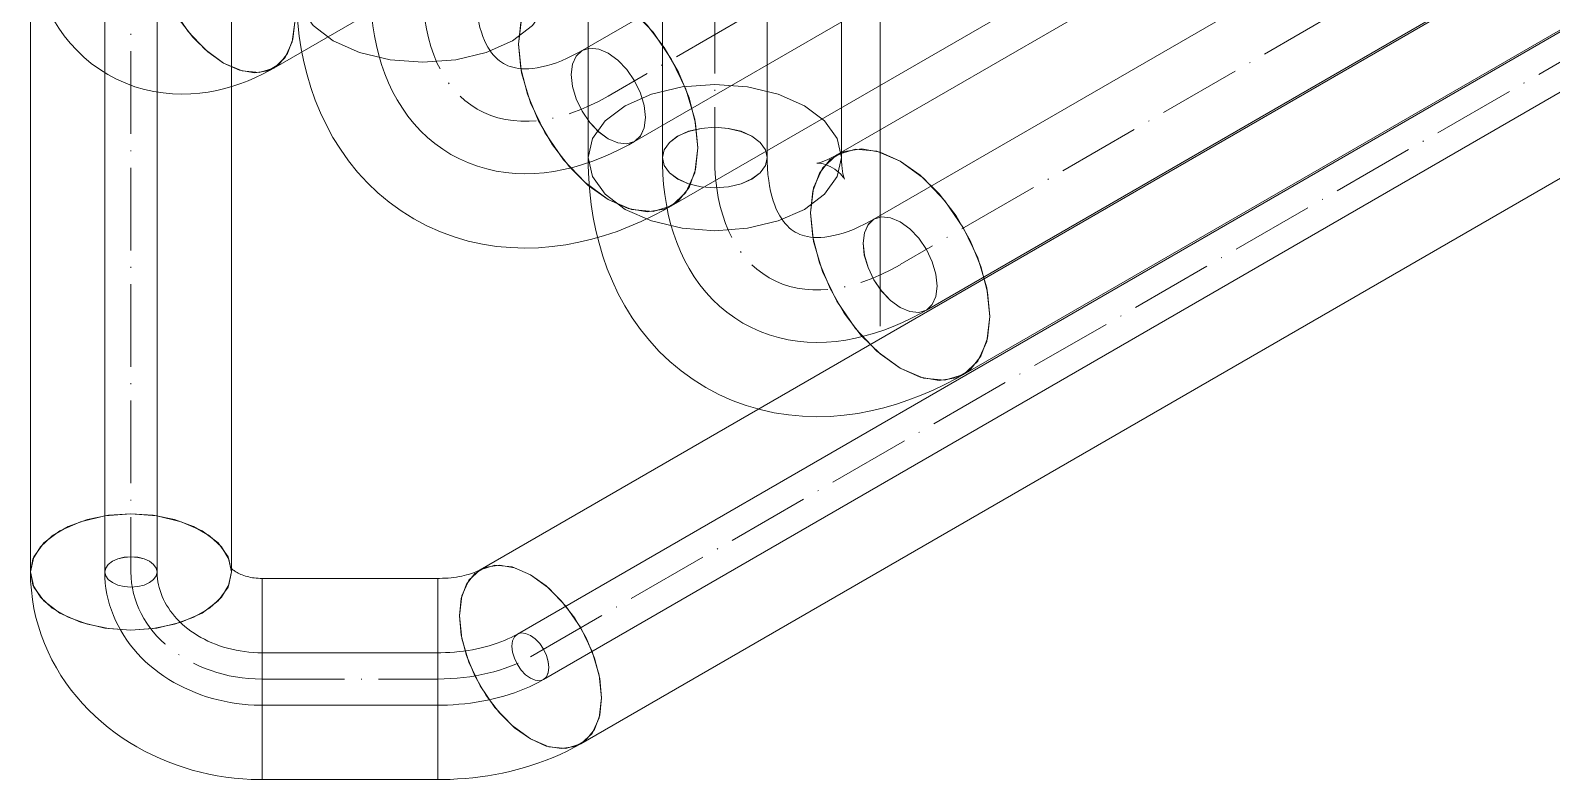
# Model space of a CAD drawing. Header units: millimetres. Extents: x -88595 to 880822, y -1054509 to -148035.
# Drawn here: x 437640.6 to 437824.8, y -350281 to -350190.3 of the extents above; entities that cross this region are included whole.
import ezdxf

# ---------------------------------------------------------------- set-up
doc = ezdxf.new("R2010")
doc.units = ezdxf.units.MM
doc.linetypes.add('$12$ADSK_Осевая', pattern=[14, 10, -2, 0, -2])
doc.linetypes.add('$13$ADSK_Осевая', pattern=[14, 10, -2, 0, -2])
for name, color, linetype, lineweight in [('Изоляция', 7, 'Continuous', 18), ('Трубопровод', 7, 'Continuous', 18), ('Трубопроводы', 7, 'Continuous', 18)]:
    doc.layers.add(name, color=color, linetype=linetype, lineweight=lineweight)

# ---------------------------------------------------------------- blocks, each defined once
blk = doc.blocks.new('$0$ADSK_МедьПайка_Отвод-гнутая труба - Отвод _гнутая труба_-V160-В_ОВ3_1')
at = {"layer": 'Трубопроводы', "color": 190, "true_color": 0x8000ff}
for points in [[(1671.4, -9874.94, 0), (1671.29, -9874.47, 0), (1670.97, -9874.03, 0), (1670.47, -9873.65, 0), (1669.81, -9873.36, 0), (1669.04, -9873.17, 0), (1668.22, -9873.11, 0), (1667.4, -9873.17, 0), (1666.64, -9873.36, 0), (1665.98, -9873.65, 0), (1665.47, -9874.03, 0), (1665.16, -9874.47, 0), (1665.05, -9874.94, 0)], [(1665.05, -9874.94, 0), (1665.06, -9875.62, 0), (1665.11, -9876.29, 0), (1665.2, -9876.96, 0), (1665.31, -9877.62, 0), (1665.46, -9878.28, 0), (1665.64, -9878.94, 0), (1665.85, -9879.58, 0), (1666.09, -9880.21, 0), (1666.36, -9880.84, 0), (1666.66, -9881.45, 0), (1666.98, -9882.05, 0), (1667.34, -9882.64, 0), (1667.72, -9883.21, 0), (1668.13, -9883.76, 0), (1668.56, -9884.3, 0), (1669.02, -9884.82, 0), (1669.5, -9885.33, 0), (1670, -9885.81, 0), (1670.52, -9886.28, 0), (1671.06, -9886.73, 0), (1671.63, -9887.16, 0), (1672.21, -9887.56, 0), (1672.8, -9887.95, 0), (1673.42, -9888.32, 0), (1674.05, -9888.66, 0), (1674.69, -9888.98, 0), (1675.35, -9889.28, 0), (1676.01, -9889.56, 0), (1676.69, -9889.82, 0), (1677.38, -9890.05, 0), (1678.08, -9890.26, 0), (1678.79, -9890.44, 0), (1679.51, -9890.61, 0), (1680.23, -9890.75, 0), (1680.96, -9890.86, 0), (1681.69, -9890.95, 0), (1682.42, -9891.02, 0), (1683.16, -9891.06, 0), (1683.9, -9891.08, 0), (1684.1, -9891.08, 0)], [(1665.05, -9874.94, 0), (1665.16, -9875.42, 0), (1665.47, -9875.86, 0), (1665.98, -9876.24, 0), (1666.64, -9876.53, 0), (1667.4, -9876.71, 0), (1668.22, -9876.78, 0), (1669.04, -9876.71, 0), (1669.81, -9876.53, 0), (1670.47, -9876.24, 0), (1670.97, -9875.86, 0), (1671.29, -9875.42, 0), (1671.4, -9874.94, 0)], [(1684.1, -9884.73, 0), (1683.57, -9884.72, 0), (1683.04, -9884.69, 0), (1682.51, -9884.65, 0), (1681.98, -9884.59, 0), (1681.46, -9884.51, 0), (1680.95, -9884.42, 0), (1680.44, -9884.31, 0), (1679.93, -9884.18, 0), (1679.44, -9884.04, 0), (1678.95, -9883.88, 0), (1678.48, -9883.71, 0), (1678.01, -9883.52, 0), (1677.55, -9883.32, 0), (1677.11, -9883.1, 0), (1676.68, -9882.87, 0), (1676.27, -9882.63, 0), (1675.87, -9882.37, 0), (1675.48, -9882.11, 0), (1675.11, -9881.83, 0), (1674.75, -9881.54, 0), (1674.41, -9881.25, 0), (1674.09, -9880.94, 0), (1673.79, -9880.63, 0), (1673.5, -9880.31, 0), (1673.24, -9879.98, 0), (1672.99, -9879.65, 0), (1672.75, -9879.31, 0), (1672.54, -9878.97, 0), (1672.34, -9878.62, 0), (1672.17, -9878.27, 0), (1672.01, -9877.92, 0), (1671.87, -9877.57, 0), (1671.75, -9877.21, 0), (1671.65, -9876.85, 0), (1671.56, -9876.49, 0), (1671.49, -9876.13, 0), (1671.44, -9875.77, 0), (1671.41, -9875.4, 0), (1671.4, -9875.04, 0), (1671.4, -9874.94, 0)], [(1684.1, -9890.5, 0), (1684.1, -9889.93, 0), (1684.1, -9889.23, 0), (1684.1, -9888.44, 0), (1684.1, -9887.61, 0), (1684.1, -9886.8, 0), (1684.1, -9886.07, 0), (1684.1, -9885.46, 0), (1684.1, -9885.02, 0), (1684.1, -9884.78, 0), (1684.1, -9884.74, 0), (1684.1, -9884.93, 0), (1684.1, -9885.31, 0)], [(1684.1, -9885.31, 0), (1684.1, -9885.88, 0), (1684.1, -9886.58, 0), (1684.1, -9887.37, 0), (1684.1, -9888.2, 0), (1684.1, -9889, 0), (1684.1, -9889.74, 0), (1684.1, -9890.35, 0), (1684.1, -9890.79, 0), (1684.1, -9891.03, 0), (1684.1, -9891.07, 0), (1684.1, -9890.88, 0), (1684.1, -9890.5, 0)]]:
    blk.add_polyline3d(points, dxfattribs=at)
blk = doc.blocks.new('$0$ADSK_МедьПайка_Отвод-гнутая труба - Отвод _гнутая труба_-V161-В_ОВ3_1')
at = {"layer": 'Трубопроводы', "color": 134, "true_color": 0x00a6a6}
for points in [[(9793.5, -8211.69, 0), (9793.65, -8210.26, 0), (9794.1, -8208.75, 0), (9794.81, -8207.27, 0), (9795.74, -8205.9, 0), (9796.82, -8204.76, 0), (9797.99, -8203.91, 0), (9799.15, -8203.42, 0), (9800.23, -8203.31, 0), (9801.16, -8203.6, 0), (9801.87, -8204.26, 0), (9802.32, -8205.25, 0), (9802.48, -8206.51, 0)], [(9813.63, -8222.06, 0), (9813.59, -8220.89, 0), (9813.47, -8219.72, 0), (9813.27, -8218.57, 0), (9812.99, -8217.43, 0), (9812.64, -8216.31, 0), (9812.22, -8215.22, 0), (9811.73, -8214.16, 0), (9811.18, -8213.13, 0), (9810.57, -8212.13, 0), (9809.9, -8211.17, 0), (9809.18, -8210.24, 0), (9808.41, -8209.34, 0), (9807.6, -8208.48, 0), (9806.74, -8207.65, 0), (9805.83, -8206.86, 0), (9804.89, -8206.09, 0), (9803.91, -8205.37, 0), (9802.9, -8204.67, 0), (9801.85, -8204, 0), (9801.16, -8203.6, 0)], [(9802.48, -8206.51, 0), (9802.32, -8207.94, 0), (9801.87, -8209.45, 0), (9801.16, -8210.93, 0), (9800.23, -8212.29, 0), (9799.15, -8213.44, 0), (9797.99, -8214.28, 0), (9796.82, -8214.78, 0), (9795.74, -8214.88, 0), (9794.81, -8214.6, 0), (9794.1, -8213.94, 0), (9793.65, -8212.94, 0), (9793.5, -8211.69, 0)], [(9800.93, -8222.06, 0), (9800.92, -8221.77, 0), (9800.89, -8221.47, 0), (9800.84, -8221.16, 0), (9800.76, -8220.85, 0), (9800.66, -8220.52, 0), (9800.53, -8220.18, 0), (9800.36, -8219.83, 0), (9800.17, -8219.45, 0), (9799.93, -8219.07, 0), (9799.66, -8218.67, 0), (9799.34, -8218.27, 0), (9798.98, -8217.85, 0), (9798.58, -8217.42, 0), (9798.13, -8216.99, 0), (9797.64, -8216.56, 0), (9797.11, -8216.13, 0), (9796.53, -8215.7, 0), (9795.91, -8215.28, 0), (9795.25, -8214.86, 0), (9794.81, -8214.6, 0)], [(9800.93, -8222.06, 0), (9800.92, -8222.35, 0), (9800.89, -8222.65, 0), (9800.84, -8222.96, 0), (9800.76, -8223.27, 0), (9800.66, -8223.6, 0), (9800.53, -8223.94, 0), (9800.36, -8224.29, 0), (9800.17, -8224.67, 0), (9799.93, -8225.05, 0), (9799.66, -8225.45, 0), (9799.34, -8225.85, 0), (9798.98, -8226.27, 0), (9798.58, -8226.7, 0), (9798.13, -8227.13, 0), (9797.64, -8227.56, 0), (9797.11, -8227.99, 0), (9796.53, -8228.42, 0), (9795.91, -8228.84, 0), (9795.25, -8229.26, 0), (9794.81, -8229.52, 0)], [(9813.63, -8222.06, 0), (9813.59, -8223.23, 0), (9813.47, -8224.4, 0), (9813.27, -8225.55, 0), (9812.99, -8226.69, 0), (9812.64, -8227.81, 0), (9812.22, -8228.9, 0), (9811.73, -8229.96, 0), (9811.18, -8230.99, 0), (9810.57, -8231.99, 0), (9809.9, -8232.95, 0), (9809.18, -8233.88, 0), (9808.41, -8234.78, 0), (9807.6, -8235.64, 0), (9806.74, -8236.47, 0), (9805.83, -8237.26, 0), (9804.89, -8238.03, 0), (9803.91, -8238.75, 0), (9802.9, -8239.45, 0), (9801.85, -8240.12, 0), (9801.16, -8240.52, 0)], [(9802.48, -8237.61, 0), (9802.32, -8236.18, 0), (9801.87, -8234.67, 0), (9801.16, -8233.19, 0), (9800.23, -8231.83, 0), (9799.15, -8230.68, 0), (9797.99, -8229.84, 0), (9796.82, -8229.34, 0), (9795.74, -8229.24, 0), (9794.81, -8229.52, 0), (9794.1, -8230.18, 0), (9793.65, -8231.18, 0), (9793.5, -8232.43, 0)], [(9793.5, -8232.43, 0), (9793.65, -8233.86, 0), (9794.1, -8235.37, 0), (9794.81, -8236.86, 0), (9795.74, -8238.22, 0), (9796.82, -8239.36, 0), (9797.99, -8240.21, 0), (9799.15, -8240.7, 0), (9800.23, -8240.81, 0), (9801.16, -8240.52, 0), (9801.87, -8239.86, 0), (9802.32, -8238.87, 0), (9802.48, -8237.61, 0)]]:
    blk.add_polyline3d(points, dxfattribs=at)
blk = doc.blocks.new('$0$ADSK_МедьПайка_Отвод-гнутая труба - Отвод _гнутая труба_-V159-В_ОВ3_1')
at = {"layer": 'Трубопроводы', "color": 190, "true_color": 0x8000ff}
for points in [[(9860, -8223, 0), (9860.08, -8222.28, 0), (9860.3, -8221.53, 0), (9860.66, -8220.79, 0), (9861.12, -8220.11, 0), (9861.66, -8219.53, 0), (9862.24, -8219.11, 0), (9862.82, -8218.86, 0), (9863.37, -8218.81, 0), (9863.83, -8218.95, 0), (9864.19, -8219.28, 0), (9864.41, -8219.78, 0), (9864.49, -8220.41, 0)], [(9870.07, -8228.18, 0), (9870.05, -8227.6, 0), (9869.99, -8227.01, 0), (9869.89, -8226.44, 0), (9869.75, -8225.87, 0), (9869.57, -8225.31, 0), (9869.36, -8224.77, 0), (9869.12, -8224.24, 0), (9868.84, -8223.72, 0), (9868.54, -8223.22, 0), (9868.2, -8222.74, 0), (9867.84, -8222.27, 0), (9867.46, -8221.83, 0), (9867.05, -8221.39, 0), (9866.62, -8220.98, 0), (9866.17, -8220.58, 0), (9865.7, -8220.2, 0), (9865.21, -8219.84, 0), (9864.7, -8219.49, 0), (9864.17, -8219.16, 0), (9863.83, -8218.95, 0)], [(9864.49, -8220.41, 0), (9864.41, -8221.12, 0), (9864.19, -8221.88, 0), (9863.83, -8222.62, 0), (9863.37, -8223.3, 0), (9862.82, -8223.87, 0), (9862.24, -8224.3, 0), (9861.66, -8224.54, 0), (9861.12, -8224.6, 0), (9860.66, -8224.45, 0), (9860.3, -8224.12, 0), (9860.08, -8223.63, 0), (9860, -8223, 0)], [(9863.72, -8228.18, 0), (9863.71, -8228.04, 0), (9863.7, -8227.89, 0), (9863.67, -8227.74, 0), (9863.63, -8227.58, 0), (9863.58, -8227.41, 0), (9863.52, -8227.24, 0), (9863.43, -8227.07, 0), (9863.33, -8226.88, 0), (9863.22, -8226.69, 0), (9863.08, -8226.49, 0), (9862.92, -8226.29, 0), (9862.74, -8226.08, 0), (9862.54, -8225.87, 0), (9862.32, -8225.65, 0), (9862.07, -8225.43, 0), (9861.81, -8225.22, 0), (9861.52, -8225, 0), (9861.21, -8224.79, 0), (9860.88, -8224.58, 0), (9860.66, -8224.45, 0)], [(9863.72, -8228.18, 0), (9863.71, -8228.33, 0), (9863.7, -8228.48, 0), (9863.67, -8228.63, 0), (9863.63, -8228.79, 0), (9863.58, -8228.95, 0), (9863.52, -8229.12, 0), (9863.43, -8229.3, 0), (9863.33, -8229.49, 0), (9863.22, -8229.68, 0), (9863.08, -8229.88, 0), (9862.92, -8230.08, 0), (9862.74, -8230.29, 0), (9862.54, -8230.5, 0), (9862.32, -8230.72, 0), (9862.07, -8230.93, 0), (9861.81, -8231.15, 0), (9861.52, -8231.36, 0), (9861.21, -8231.58, 0), (9860.88, -8231.78, 0), (9860.66, -8231.92, 0)], [(9870.07, -8228.18, 0), (9870.05, -8228.77, 0), (9869.99, -8229.35, 0), (9869.89, -8229.93, 0), (9869.75, -8230.5, 0), (9869.57, -8231.06, 0), (9869.36, -8231.6, 0), (9869.12, -8232.13, 0), (9868.84, -8232.65, 0), (9868.54, -8233.15, 0), (9868.2, -8233.63, 0), (9867.84, -8234.09, 0), (9867.46, -8234.54, 0), (9867.05, -8234.97, 0), (9866.62, -8235.39, 0), (9866.17, -8235.79, 0), (9865.7, -8236.17, 0), (9865.21, -8236.53, 0), (9864.7, -8236.88, 0), (9864.17, -8237.21, 0), (9863.83, -8237.41, 0)], [(9864.49, -8235.96, 0), (9864.41, -8235.25, 0), (9864.19, -8234.49, 0), (9863.83, -8233.75, 0), (9863.37, -8233.07, 0), (9862.82, -8232.5, 0), (9862.24, -8232.07, 0), (9861.66, -8231.83, 0), (9861.12, -8231.77, 0), (9860.66, -8231.92, 0), (9860.3, -8232.25, 0), (9860.08, -8232.74, 0), (9860, -8233.37, 0)], [(9860, -8233.37, 0), (9860.08, -8234.08, 0), (9860.3, -8234.84, 0), (9860.66, -8235.58, 0), (9861.12, -8236.26, 0), (9861.66, -8236.83, 0), (9862.24, -8237.26, 0), (9862.82, -8237.5, 0), (9863.37, -8237.56, 0), (9863.83, -8237.41, 0), (9864.19, -8237.08, 0), (9864.41, -8236.59, 0), (9864.49, -8235.96, 0)]]:
    blk.add_polyline3d(points, dxfattribs=at)
blk = doc.blocks.new('$0$ADSK_МедьПайка_Отвод-гнутая труба - Отвод _гнутая труба_-V165-В_ОВ3_1')
at = {"layer": 'Трубопроводы', "color": 190, "true_color": 0x8000ff}
for points in [[(1715.02, -9882.47, 0), (1714.65, -9882.67, 0), (1714.27, -9882.87, 0), (1713.87, -9883.06, 0), (1713.45, -9883.24, 0), (1713.02, -9883.41, 0), (1712.57, -9883.58, 0), (1712.1, -9883.73, 0), (1711.62, -9883.88, 0), (1711.13, -9884.02, 0), (1710.62, -9884.14, 0), (1710.11, -9884.25, 0), (1709.58, -9884.36, 0), (1709.05, -9884.45, 0), (1708.51, -9884.53, 0), (1707.96, -9884.59, 0), (1707.41, -9884.64, 0), (1706.86, -9884.68, 0), (1706.3, -9884.71, 0), (1705.74, -9884.73, 0), (1705.38, -9884.73, 0)], [(1714.36, -9883.92, 0), (1714.44, -9883.3, 0), (1714.66, -9882.8, 0), (1715.02, -9882.47, 0), (1715.48, -9882.33, 0), (1716.02, -9882.38, 0), (1716.61, -9882.63, 0), (1717.19, -9883.05, 0), (1717.73, -9883.62, 0), (1718.19, -9884.3, 0), (1718.55, -9885.05, 0), (1718.77, -9885.8, 0), (1718.85, -9886.52, 0)], [(1705.38, -9889.74, 0), (1705.38, -9889, 0), (1705.38, -9888.2, 0), (1705.38, -9887.37, 0), (1705.38, -9886.58, 0), (1705.38, -9885.88, 0), (1705.38, -9885.31, 0), (1705.38, -9884.93, 0), (1705.38, -9884.74, 0), (1705.38, -9884.78, 0), (1705.38, -9885.02, 0), (1705.38, -9885.46, 0), (1705.38, -9886.07, 0)], [(1718.85, -9886.52, 0), (1718.77, -9887.14, 0), (1718.55, -9887.64, 0), (1718.19, -9887.97, 0), (1717.73, -9888.11, 0), (1717.19, -9888.06, 0), (1716.61, -9887.81, 0), (1716.02, -9887.39, 0), (1715.48, -9886.82, 0), (1715.02, -9886.14, 0), (1714.66, -9885.39, 0), (1714.44, -9884.64, 0), (1714.36, -9883.92, 0)], [(1705.38, -9886.07, 0), (1705.38, -9886.8, 0), (1705.38, -9887.61, 0), (1705.38, -9888.44, 0), (1705.38, -9889.23, 0), (1705.38, -9889.93, 0), (1705.38, -9890.5, 0), (1705.38, -9890.88, 0), (1705.38, -9891.07, 0), (1705.38, -9891.03, 0), (1705.38, -9890.79, 0), (1705.38, -9890.35, 0), (1705.38, -9889.74, 0)], [(1718.19, -9887.97, 0), (1717.64, -9888.28, 0), (1717.07, -9888.57, 0), (1716.49, -9888.84, 0), (1715.89, -9889.1, 0), (1715.29, -9889.34, 0), (1714.66, -9889.57, 0), (1714.03, -9889.78, 0), (1713.39, -9889.98, 0), (1712.73, -9890.16, 0), (1712.07, -9890.32, 0), (1711.4, -9890.47, 0), (1710.72, -9890.6, 0), (1710.04, -9890.72, 0), (1709.34, -9890.82, 0), (1708.65, -9890.9, 0), (1707.95, -9890.97, 0), (1707.24, -9891.02, 0), (1706.54, -9891.06, 0), (1705.83, -9891.08, 0), (1705.38, -9891.08, 0)]]:
    blk.add_polyline3d(points, dxfattribs=at)

msp = doc.modelspace()

# ---------------------------------------------------------------- linework, layer by layer
at = {"layer": 'Изоляция', "color": 190, "true_color": 0x8000ff}
for p, q in [((437640.6, -347014.02), (437640.6, -350255.89)), ((437664.95, -350255.89), (437664.95, -347014.02)), ((438450.74, -349819.33), (437695.07, -350255.62)), ((437707.24, -350276.71), (438462.91, -349840.42)), ((437670.09, -350194.88), (438274.36, -349846)), ((437689.93, -350256.67), (437668.65, -350256.67)), ((437668.65, -350281.02), (437689.93, -350281.02))]:
    msp.add_line(p, q, dxfattribs=at)
at = {"layer": 'Изоляция', "color": 134, "true_color": 0x00a6a6}
for p, q in [((437743.49, -347039.53), (437743.49, -350226.13)), ((437708.13, -347041.23), (437708.13, -350205.72)), ((437738.83, -350205.72), (437738.83, -347041.23)), ((438462.64, -349787.17), (437738.26, -350205.39)), ((437753.61, -350231.97), (438477.99, -349813.75)), ((437718.25, -350211.56), (438321.29, -349863.4))]:
    msp.add_line(p, q, dxfattribs=at)
at = {"layer": 'Изоляция', "color": 190, "true_color": 0x8000ff}
for points in [[(437649.97, -350195.67, 0), (437648.95, -350195.03, 0), (437647.97, -350194.32, 0), (437647.05, -350193.55, 0), (437646.2, -350192.73, 0), (437645.4, -350191.87, 0), (437644.68, -350190.97, 0), (437644.03, -350190.05, 0), (437643.44, -350189.1, 0), (437642.91, -350188.14, 0), (437642.45, -350187.16, 0), (437642.05, -350186.19, 0), (437641.71, -350185.21, 0), (437641.42, -350184.23, 0), (437641.18, -350183.25, 0), (437640.98, -350182.28, 0), (437640.83, -350181.32, 0), (437640.72, -350180.36, 0), (437640.64, -350179.4, 0), (437640.6, -350178.45, 0), (437640.6, -350177.86, 0)], [(437655.39, -350179.37, 0), (437655.68, -350182.11, 0), (437656.54, -350185, 0), (437657.91, -350187.85, 0), (437659.69, -350190.46, 0), (437661.77, -350192.65, 0), (437664, -350194.28, 0)], [(437664, -350194.28, 0), (437662.08, -350192.92, 0), (437660.26, -350191.13, 0), (437658.63, -350189.01, 0), (437657.27, -350186.65, 0), (437656.24, -350184.17, 0), (437655.6, -350181.7, 0), (437655.39, -350179.37, 0)], [(437664, -350194.28, 0), (437666.23, -350195.23, 0), (437668.3, -350195.43, 0), (437670.09, -350194.88, 0), (437671.45, -350193.61, 0), (437672.31, -350191.71, 0), (437672.61, -350189.31, 0)], [(437672.61, -350189.31, 0), (437672.39, -350191.4, 0), (437671.75, -350193.13, 0), (437670.73, -350194.42, 0), (437669.36, -350195.21, 0), (437667.73, -350195.45, 0), (437665.91, -350195.13, 0), (437664, -350194.28, 0)], [(437649.97, -350195.67, 0), (437651.04, -350196.23, 0), (437652.14, -350196.73, 0), (437653.26, -350197.14, 0), (437654.4, -350197.47, 0), (437655.54, -350197.72, 0), (437656.68, -350197.9, 0), (437657.81, -350198.01, 0), (437658.93, -350198.04, 0), (437660.02, -350198.01, 0), (437661.1, -350197.93, 0), (437662.14, -350197.78, 0), (437663.16, -350197.59, 0), (437664.16, -350197.36, 0), (437665.12, -350197.08, 0), (437666.06, -350196.76, 0), (437666.97, -350196.41, 0), (437667.86, -350196.03, 0), (437668.72, -350195.61, 0), (437669.56, -350195.17, 0), (437670.09, -350194.88, 0)], [(437652.77, -350248.86, 0), (437650.06, -350249.03, 0), (437647.49, -350249.55, 0), (437645.18, -350250.39, 0), (437643.25, -350251.51, 0), (437641.8, -350252.84, 0), (437640.9, -350254.32, 0), (437640.6, -350255.89, 0)], [(437640.6, -350255.89, 0), (437641.01, -350254.07, 0), (437642.23, -350252.37, 0), (437644.16, -350250.92, 0), (437646.68, -350249.8, 0), (437649.62, -350249.1, 0), (437652.77, -350248.86, 0)], [(437664.95, -350255.89, 0), (437664.64, -350254.32, 0), (437663.74, -350252.84, 0), (437662.29, -350251.5, 0), (437660.36, -350250.39, 0), (437658.05, -350249.55, 0), (437655.48, -350249.03, 0), (437652.77, -350248.86, 0)], [(437652.77, -350248.86, 0), (437655.92, -350249.1, 0), (437658.86, -350249.8, 0), (437661.38, -350250.92, 0), (437663.32, -350252.37, 0), (437664.53, -350254.07, 0), (437664.95, -350255.89, 0)], [(437668.65, -350256.67, 0), (437668.41, -350256.67, 0), (437668.17, -350256.66, 0), (437667.94, -350256.64, 0), (437667.71, -350256.61, 0), (437667.48, -350256.58, 0), (437667.26, -350256.54, 0), (437667.04, -350256.49, 0), (437666.83, -350256.44, 0), (437666.63, -350256.38, 0), (437666.44, -350256.32, 0), (437666.25, -350256.25, 0), (437666.08, -350256.18, 0), (437665.92, -350256.11, 0), (437665.76, -350256.03, 0), (437665.62, -350255.96, 0), (437665.49, -350255.88, 0), (437665.37, -350255.81, 0), (437665.27, -350255.73, 0), (437665.17, -350255.66, 0), (437665.09, -350255.6, 0), (437665.02, -350255.54, 0), (437664.97, -350255.48, 0), (437664.92, -350255.44, 0), (437664.89, -350255.4, 0), (437664.86, -350255.36, 0), (437664.84, -350255.34, 0), (437664.83, -350255.33, 0), (437664.83, -350255.33, 0)], [(437664.83, -350255.33, 0), (437664.83, -350255.33, 0), (437664.84, -350255.35, 0), (437664.85, -350255.37, 0), (437664.87, -350255.41, 0), (437664.88, -350255.45, 0), (437664.9, -350255.5, 0), (437664.91, -350255.56, 0), (437664.93, -350255.63, 0), (437664.94, -350255.7, 0), (437664.94, -350255.77, 0), (437664.95, -350255.85, 0), (437664.95, -350255.89, 0)], [(437692.55, -350261.19, 0), (437692.76, -350259.11, 0), (437693.4, -350257.37, 0), (437694.42, -350256.08, 0), (437695.79, -350255.29, 0), (437697.42, -350255.05, 0), (437699.24, -350255.37, 0), (437701.15, -350256.22, 0)], [(437701.15, -350256.22, 0), (437698.93, -350255.28, 0), (437696.85, -350255.07, 0), (437695.07, -350255.62, 0), (437693.7, -350256.89, 0), (437692.84, -350258.79, 0), (437692.55, -350261.19, 0)], [(437640.6, -350255.89, 0), (437640.62, -350257, 0), (437640.71, -350258.11, 0), (437640.84, -350259.22, 0), (437641.03, -350260.31, 0), (437641.27, -350261.4, 0), (437641.56, -350262.46, 0), (437641.91, -350263.51, 0), (437642.3, -350264.54, 0), (437642.73, -350265.55, 0), (437643.21, -350266.53, 0), (437643.74, -350267.49, 0), (437644.3, -350268.42, 0), (437644.9, -350269.32, 0), (437645.54, -350270.19, 0), (437646.21, -350271.02, 0), (437646.92, -350271.83, 0), (437647.65, -350272.6, 0), (437648.42, -350273.34, 0), (437649.21, -350274.05, 0), (437650.02, -350274.72, 0), (437650.86, -350275.36, 0), (437651.72, -350275.97, 0), (437652.6, -350276.54, 0), (437653.5, -350277.07, 0), (437654.42, -350277.58, 0), (437655.35, -350278.04, 0), (437656.3, -350278.48, 0), (437657.26, -350278.88, 0), (437658.23, -350279.24, 0), (437659.21, -350279.57, 0), (437660.2, -350279.87, 0), (437661.21, -350280.13, 0), (437662.21, -350280.36, 0), (437663.23, -350280.56, 0), (437664.25, -350280.72, 0), (437665.28, -350280.84, 0), (437666.31, -350280.94, 0), (437667.34, -350281, 0), (437668.37, -350281.02, 0), (437668.65, -350281.02, 0)], [(437640.6, -350255.89, 0), (437640.9, -350257.45, 0), (437641.8, -350258.94, 0), (437643.25, -350260.27, 0), (437645.18, -350261.38, 0), (437647.49, -350262.22, 0), (437650.06, -350262.74, 0), (437652.77, -350262.92, 0)], [(437652.77, -350262.92, 0), (437649.62, -350262.68, 0), (437646.68, -350261.97, 0), (437644.16, -350260.86, 0), (437642.23, -350259.4, 0), (437641.01, -350257.71, 0), (437640.6, -350255.89, 0)], [(437652.77, -350262.92, 0), (437655.48, -350262.74, 0), (437658.06, -350262.22, 0), (437660.37, -350261.38, 0), (437662.29, -350260.27, 0), (437663.74, -350258.94, 0), (437664.64, -350257.45, 0), (437664.95, -350255.89, 0)], [(437664.95, -350255.89, 0), (437664.53, -350257.71, 0), (437663.32, -350259.4, 0), (437661.38, -350260.86, 0), (437658.86, -350261.97, 0), (437655.92, -350262.68, 0), (437652.77, -350262.92, 0)], [(437668.65, -350258.91, 0), (437668.65, -350257.43, 0), (437668.65, -350256.72, 0), (437668.65, -350256.85, 0), (437668.65, -350257.79, 0), (437668.65, -350259.49, 0), (437668.65, -350261.82, 0)], [(437668.65, -350261.82, 0), (437668.65, -350259.49, 0), (437668.65, -350257.79, 0), (437668.65, -350256.85, 0), (437668.65, -350256.72, 0), (437668.65, -350257.43, 0), (437668.65, -350258.91, 0)], [(437695.07, -350255.62, 0), (437694.97, -350255.67, 0), (437694.85, -350255.74, 0), (437694.71, -350255.8, 0), (437694.54, -350255.88, 0), (437694.35, -350255.95, 0), (437694.14, -350256.03, 0), (437693.91, -350256.11, 0), (437693.66, -350256.18, 0), (437693.4, -350256.25, 0), (437693.12, -350256.32, 0), (437692.83, -350256.39, 0), (437692.52, -350256.45, 0), (437692.21, -350256.5, 0), (437691.88, -350256.55, 0), (437691.54, -350256.59, 0), (437691.2, -350256.62, 0), (437690.86, -350256.65, 0), (437690.51, -350256.66, 0), (437690.15, -350256.67, 0), (437689.93, -350256.67, 0)], [(437689.93, -350261.82, 0), (437689.93, -350259.49, 0), (437689.93, -350257.79, 0), (437689.93, -350256.85, 0), (437689.93, -350256.72, 0), (437689.93, -350257.43, 0), (437689.93, -350258.91, 0)], [(437689.93, -350258.91, 0), (437689.93, -350257.43, 0), (437689.93, -350256.72, 0), (437689.93, -350256.85, 0), (437689.93, -350257.79, 0), (437689.93, -350259.49, 0), (437689.93, -350261.82, 0)], [(437701.15, -350256.22, 0), (437703.07, -350257.58, 0), (437704.89, -350259.37, 0), (437706.52, -350261.49, 0), (437707.89, -350263.85, 0), (437708.91, -350266.33, 0), (437709.55, -350268.8, 0), (437709.76, -350271.13, 0)], [(437709.76, -350271.13, 0), (437709.47, -350268.39, 0), (437708.61, -350265.5, 0), (437707.24, -350262.65, 0), (437705.46, -350260.04, 0), (437703.38, -350257.85, 0), (437701.15, -350256.22, 0)], [(437668.65, -350275.88, 0), (437668.65, -350273.07, 0), (437668.65, -350269.97, 0), (437668.65, -350266.79, 0), (437668.65, -350263.75, 0), (437668.65, -350261.07, 0), (437668.65, -350258.91, 0)], [(437668.65, -350258.91, 0), (437668.65, -350261.07, 0), (437668.65, -350263.75, 0), (437668.65, -350266.79, 0), (437668.65, -350269.97, 0), (437668.65, -350273.07, 0), (437668.65, -350275.88, 0)], [(437689.93, -350258.91, 0), (437689.93, -350261.07, 0), (437689.93, -350263.75, 0), (437689.93, -350266.79, 0), (437689.93, -350269.97, 0), (437689.93, -350273.07, 0), (437689.93, -350275.88, 0)], [(437689.93, -350275.88, 0), (437689.93, -350273.07, 0), (437689.93, -350269.97, 0), (437689.93, -350266.79, 0), (437689.93, -350263.75, 0), (437689.93, -350261.07, 0), (437689.93, -350258.91, 0)], [(437668.65, -350261.82, 0), (437668.65, -350264.63, 0), (437668.65, -350267.73, 0), (437668.65, -350270.91, 0), (437668.65, -350273.94, 0), (437668.65, -350276.63, 0), (437668.65, -350278.79, 0)], [(437668.65, -350278.79, 0), (437668.65, -350276.63, 0), (437668.65, -350273.94, 0), (437668.65, -350270.91, 0), (437668.65, -350267.73, 0), (437668.65, -350264.63, 0), (437668.65, -350261.82, 0)], [(437689.93, -350281.02, 0), (437689.93, -350276.63, 0), (437689.93, -350273.94, 0), (437689.93, -350270.91, 0), (437689.93, -350267.73, 0), (437689.93, -350264.63, 0), (437689.93, -350261.82, 0)], [(437689.93, -350261.82, 0), (437689.93, -350264.63, 0), (437689.93, -350267.73, 0), (437689.93, -350270.91, 0), (437689.93, -350273.94, 0), (437689.93, -350276.63, 0), (437689.93, -350281.02, 0)], [(437701.15, -350276.1, 0), (437699.24, -350274.75, 0), (437697.42, -350272.96, 0), (437695.79, -350270.84, 0), (437694.42, -350268.47, 0), (437693.4, -350266, 0), (437692.76, -350263.53, 0), (437692.55, -350261.19, 0)], [(437692.55, -350261.19, 0), (437692.84, -350263.94, 0), (437693.7, -350266.83, 0), (437695.07, -350269.68, 0), (437696.85, -350272.29, 0), (437698.93, -350274.48, 0), (437701.15, -350276.1, 0)], [(437709.76, -350271.13, 0), (437709.55, -350273.22, 0), (437708.91, -350274.96, 0), (437707.88, -350276.25, 0), (437706.52, -350277.04, 0), (437704.89, -350277.28, 0), (437703.07, -350276.96, 0), (437701.15, -350276.1, 0)], [(437701.15, -350276.1, 0), (437703.38, -350277.05, 0), (437705.46, -350277.26, 0), (437707.24, -350276.71, 0), (437708.61, -350275.44, 0), (437709.47, -350273.54, 0), (437709.76, -350271.13, 0)], [(437668.65, -350278.79, 0), (437668.65, -350280.27, 0), (437668.65, -350280.97, 0), (437668.65, -350280.85, 0), (437668.65, -350279.91, 0), (437668.65, -350278.21, 0), (437668.65, -350275.88, 0)], [(437668.65, -350275.88, 0), (437668.65, -350278.21, 0), (437668.65, -350279.91, 0), (437668.65, -350280.85, 0), (437668.65, -350280.97, 0), (437668.65, -350280.27, 0), (437668.65, -350278.79, 0)], [(437707.24, -350276.71, 0), (437706.42, -350277.16, 0), (437705.59, -350277.59, 0), (437704.75, -350277.98, 0), (437703.91, -350278.35, 0), (437703.05, -350278.69, 0), (437702.19, -350279.01, 0), (437701.32, -350279.3, 0), (437700.44, -350279.57, 0), (437699.56, -350279.81, 0), (437698.67, -350280.03, 0), (437697.78, -350280.23, 0), (437696.88, -350280.4, 0), (437695.98, -350280.56, 0), (437695.07, -350280.69, 0), (437694.17, -350280.8, 0), (437693.25, -350280.88, 0), (437692.34, -350280.95, 0), (437691.43, -350281, 0), (437690.51, -350281.02, 0), (437689.93, -350281.02, 0)]]:
    msp.add_polyline3d(points, dxfattribs=at)
at = {"layer": 'Изоляция', "color": 134, "true_color": 0x00a6a6}
for points in [[(437677.27, -350179.04, 0), (437674.83, -350180.87, 0), (437673.3, -350183.01, 0), (437672.78, -350185.31, 0), (437673.3, -350187.6, 0), (437674.83, -350189.74, 0), (437677.27, -350191.57, 0)], [(437698.98, -350191.57, 0), (437701.42, -350189.74, 0), (437702.95, -350187.6, 0), (437703.48, -350185.31, 0), (437702.95, -350183.01, 0), (437701.42, -350180.87, 0), (437698.98, -350179.04, 0)], [(437687.03, -350213.13, 0), (437685.51, -350212.18, 0), (437684.05, -350211.13, 0), (437682.69, -350209.99, 0), (437681.41, -350208.77, 0), (437680.22, -350207.47, 0), (437679.13, -350206.12, 0), (437678.14, -350204.71, 0), (437677.24, -350203.27, 0), (437676.44, -350201.79, 0), (437675.73, -350200.29, 0), (437675.1, -350198.77, 0), (437674.56, -350197.23, 0), (437674.1, -350195.69, 0), (437673.72, -350194.13, 0), (437673.4, -350192.57, 0), (437673.16, -350191.01, 0), (437672.97, -350189.44, 0), (437672.85, -350187.87, 0), (437672.79, -350186.3, 0), (437672.78, -350185.31, 0)], [(437688.13, -350194.17, 0), (437684.15, -350193.87, 0), (437680.45, -350192.98, 0), (437677.27, -350191.57, 0), (437674.83, -350189.74, 0), (437673.3, -350187.6, 0), (437672.78, -350185.31, 0)], [(437703.48, -350185.31, 0), (437702.95, -350187.6, 0), (437701.42, -350189.74, 0), (437698.98, -350191.57, 0), (437695.8, -350192.98, 0), (437692.1, -350193.87, 0), (437688.13, -350194.17, 0)], [(437699.72, -350192, 0), (437700, -350189.37, 0), (437700.8, -350187.18, 0), (437702.09, -350185.55, 0), (437703.81, -350184.56, 0), (437705.87, -350184.26, 0), (437708.16, -350184.66, 0), (437710.58, -350185.73, 0)], [(437710.58, -350185.73, 0), (437707.77, -350184.54, 0), (437705.15, -350184.28, 0), (437702.9, -350184.97, 0), (437701.18, -350186.57, 0), (437700.09, -350188.97, 0), (437699.72, -350192, 0)], [(437721.43, -350204.53, 0), (437721.06, -350201.08, 0), (437719.98, -350197.43, 0), (437718.25, -350193.84, 0), (437716.01, -350190.55, 0), (437713.39, -350187.78, 0), (437710.58, -350185.73, 0)], [(437710.58, -350185.73, 0), (437712.99, -350187.44, 0), (437715.29, -350189.7, 0), (437717.35, -350192.38, 0), (437719.07, -350195.36, 0), (437720.36, -350198.48, 0), (437721.16, -350201.59, 0), (437721.43, -350204.53, 0)], [(437677.27, -350191.57, 0), (437680.45, -350192.98, 0), (437684.15, -350193.87, 0), (437688.13, -350194.17, 0), (437692.1, -350193.87, 0), (437695.8, -350192.98, 0), (437698.98, -350191.57, 0)], [(437699.72, -350192, 0), (437700.09, -350195.46, 0), (437701.18, -350199.11, 0), (437702.9, -350202.7, 0), (437705.15, -350205.99, 0), (437707.77, -350208.75, 0), (437710.58, -350210.8, 0)], [(437710.58, -350210.8, 0), (437708.16, -350209.09, 0), (437705.87, -350206.84, 0), (437703.81, -350204.16, 0), (437702.09, -350201.18, 0), (437700.8, -350198.06, 0), (437700, -350194.95, 0), (437699.72, -350192, 0)], [(437708.13, -350205.72, 0), (437708.66, -350203.42, 0), (437710.19, -350201.29, 0), (437712.63, -350199.45, 0), (437715.81, -350198.04, 0), (437719.51, -350197.16, 0), (437723.48, -350196.86, 0)], [(437734.34, -350199.45, 0), (437731.16, -350198.04, 0), (437727.46, -350197.16, 0), (437723.48, -350196.86, 0), (437719.51, -350197.16, 0), (437715.81, -350198.04, 0), (437712.63, -350199.45, 0)], [(437723.48, -350196.86, 0), (437727.46, -350197.16, 0), (437731.16, -350198.04, 0), (437734.34, -350199.45, 0), (437736.78, -350201.29, 0), (437738.31, -350203.42, 0), (437738.83, -350205.72, 0)], [(437712.63, -350199.45, 0), (437710.19, -350201.29, 0), (437708.66, -350203.42, 0), (437708.13, -350205.72, 0), (437708.66, -350208.01, 0), (437710.19, -350210.15, 0), (437712.63, -350211.99, 0)], [(437734.34, -350211.99, 0), (437736.78, -350210.15, 0), (437738.31, -350208.01, 0), (437738.83, -350205.72, 0), (437738.31, -350203.42, 0), (437736.78, -350201.29, 0), (437734.34, -350199.45, 0)], [(437722.38, -350233.55, 0), (437720.86, -350232.6, 0), (437719.41, -350231.54, 0), (437718.04, -350230.4, 0), (437716.76, -350229.18, 0), (437715.58, -350227.88, 0), (437714.49, -350226.53, 0), (437713.49, -350225.13, 0), (437712.6, -350223.68, 0), (437711.79, -350222.21, 0), (437711.08, -350220.7, 0), (437710.46, -350219.18, 0), (437709.92, -350217.65, 0), (437709.46, -350216.1, 0), (437709.07, -350214.54, 0), (437708.76, -350212.98, 0), (437708.51, -350211.42, 0), (437708.33, -350209.85, 0), (437708.21, -350208.28, 0), (437708.14, -350206.71, 0), (437708.13, -350205.72, 0)], [(437723.48, -350214.58, 0), (437719.51, -350214.28, 0), (437715.81, -350213.39, 0), (437712.63, -350211.99, 0), (437710.19, -350210.15, 0), (437708.66, -350208.01, 0), (437708.13, -350205.72, 0)], [(437710.58, -350210.8, 0), (437713.39, -350212, 0), (437716.01, -350212.26, 0), (437718.25, -350211.56, 0), (437719.98, -350209.96, 0), (437721.06, -350207.56, 0), (437721.43, -350204.53, 0)], [(437721.43, -350204.53, 0), (437721.16, -350207.17, 0), (437720.36, -350209.35, 0), (437719.06, -350210.98, 0), (437717.34, -350211.97, 0), (437715.29, -350212.28, 0), (437712.99, -350211.88, 0), (437710.58, -350210.8, 0)], [(437738.83, -350205.72, 0), (437738.31, -350208.01, 0), (437736.78, -350210.15, 0), (437734.34, -350211.99, 0), (437731.16, -350213.39, 0), (437727.46, -350214.28, 0), (437723.48, -350214.58, 0)], [(437735.08, -350212.41, 0), (437735.35, -350209.78, 0), (437736.16, -350207.59, 0), (437737.45, -350205.97, 0), (437739.17, -350204.97, 0), (437741.23, -350204.67, 0), (437743.52, -350205.07, 0), (437745.93, -350206.15, 0)], [(437745.93, -350206.15, 0), (437743.12, -350204.95, 0), (437740.51, -350204.69, 0), (437738.26, -350205.39, 0), (437736.53, -350206.99, 0), (437735.45, -350209.38, 0), (437735.08, -350212.41, 0)], [(437735.83, -350206.39, 0), (437735.85, -350206.39, 0), (437735.94, -350206.38, 0), (437736.07, -350206.35, 0), (437736.25, -350206.3, 0), (437736.48, -350206.22, 0), (437736.76, -350206.12, 0), (437737.08, -350205.99, 0), (437737.43, -350205.83, 0), (437737.83, -350205.63, 0), (437738.25, -350205.39, 0), (437738.26, -350205.39, 0)], [(437739.18, -350208.33, 0), (437739.17, -350208.3, 0), (437739.14, -350208.22, 0), (437739.1, -350208.09, 0), (437739.05, -350207.91, 0), (437739, -350207.67, 0), (437738.95, -350207.38, 0), (437738.9, -350207.04, 0), (437738.87, -350206.65, 0), (437738.84, -350206.21, 0), (437738.83, -350205.73, 0), (437738.83, -350205.72, 0)], [(437737.73, -350206.96, 0), (437737.44, -350206.81, 0), (437737.15, -350206.67, 0), (437736.87, -350206.57, 0), (437736.6, -350206.49, 0), (437736.37, -350206.44, 0), (437736.17, -350206.41, 0), (437736.01, -350206.39, 0), (437735.9, -350206.39, 0), (437735.84, -350206.39, 0), (437735.83, -350206.39, 0)], [(437737.73, -350206.96, 0), (437738.01, -350207.13, 0), (437738.27, -350207.32, 0), (437738.5, -350207.51, 0), (437738.7, -350207.7, 0), (437738.87, -350207.88, 0), (437738.99, -350208.04, 0), (437739.09, -350208.17, 0), (437739.14, -350208.27, 0), (437739.17, -350208.32, 0), (437739.18, -350208.33, 0)], [(437756.79, -350224.95, 0), (437756.42, -350221.49, 0), (437755.33, -350217.84, 0), (437753.61, -350214.25, 0), (437751.36, -350210.96, 0), (437748.74, -350208.2, 0), (437745.93, -350206.15, 0)], [(437745.93, -350206.15, 0), (437748.35, -350207.86, 0), (437750.64, -350210.11, 0), (437752.7, -350212.79, 0), (437754.42, -350215.77, 0), (437755.71, -350218.89, 0), (437756.52, -350222, 0), (437756.79, -350224.95, 0)], [(437687.03, -350213.13, 0), (437688.61, -350213.98, 0), (437690.25, -350214.71, 0), (437691.92, -350215.32, 0), (437693.62, -350215.82, 0), (437695.34, -350216.2, 0), (437697.05, -350216.47, 0), (437698.77, -350216.62, 0), (437700.46, -350216.68, 0), (437702.14, -350216.63, 0), (437703.8, -350216.5, 0), (437705.43, -350216.28, 0), (437707.03, -350215.98, 0), (437708.6, -350215.6, 0), (437710.14, -350215.16, 0), (437711.65, -350214.65, 0), (437713.13, -350214.08, 0), (437714.58, -350213.46, 0), (437715.99, -350212.78, 0), (437717.39, -350212.05, 0), (437718.25, -350211.56, 0)], [(437712.63, -350211.99, 0), (437715.81, -350213.39, 0), (437719.51, -350214.28, 0), (437723.48, -350214.58, 0), (437727.46, -350214.28, 0), (437731.16, -350213.39, 0), (437734.34, -350211.99, 0)], [(437735.08, -350212.41, 0), (437735.45, -350215.87, 0), (437736.53, -350219.52, 0), (437738.26, -350223.11, 0), (437740.51, -350226.4, 0), (437743.12, -350229.16, 0), (437745.93, -350231.21, 0)], [(437745.93, -350231.21, 0), (437743.52, -350229.5, 0), (437741.22, -350227.25, 0), (437739.16, -350224.57, 0), (437737.45, -350221.59, 0), (437736.15, -350218.47, 0), (437735.35, -350215.36, 0), (437735.08, -350212.41, 0)], [(437745.93, -350231.21, 0), (437748.74, -350232.41, 0), (437751.36, -350232.67, 0), (437753.61, -350231.97, 0), (437755.33, -350230.37, 0), (437756.42, -350227.98, 0), (437756.79, -350224.95, 0)], [(437756.79, -350224.95, 0), (437756.52, -350227.58, 0), (437755.71, -350229.77, 0), (437754.42, -350231.4, 0), (437752.7, -350232.39, 0), (437750.64, -350232.69, 0), (437748.35, -350232.29, 0), (437745.93, -350231.21, 0)], [(437722.38, -350233.55, 0), (437723.97, -350234.39, 0), (437725.6, -350235.12, 0), (437727.28, -350235.73, 0), (437728.98, -350236.23, 0), (437730.69, -350236.61, 0), (437732.41, -350236.88, 0), (437734.12, -350237.04, 0), (437735.82, -350237.09, 0), (437737.5, -350237.05, 0), (437739.16, -350236.91, 0), (437740.79, -350236.69, 0), (437742.39, -350236.39, 0), (437743.96, -350236.02, 0), (437745.5, -350235.57, 0), (437747, -350235.06, 0), (437748.48, -350234.5, 0), (437749.93, -350233.87, 0), (437751.35, -350233.19, 0), (437752.74, -350232.46, 0), (437753.61, -350231.97, 0)]]:
    msp.add_polyline3d(points, dxfattribs=at)
at = {"layer": 'Трубопровод', "color": 190, "true_color": 0x8000ff}
for p, q in [((437649.6, -347014.02), (437649.6, -350255.89)), ((437655.95, -350255.89), (437655.95, -347014.02)), ((438455.24, -349827.13), (437699.57, -350263.41)), ((437702.74, -350268.91), (438458.41, -349832.63)), ((437689.93, -350265.67), (437668.65, -350265.67)), ((437668.65, -350272.02), (437689.93, -350272.02))]:
    msp.add_line(p, q, dxfattribs=at)
at = {"layer": 'Трубопровод', "color": 190, "linetype": '$12$ADSK_Осевая', "true_color": 0x8000ff}
for p, q in [((437652.77, -347034.45), (437652.77, -350255.89)), ((437652.77, -347034.45), (437652.77, -350255.89)), ((437701.15, -350266.16), (438456.82, -349829.88)), ((437701.15, -350266.16), (438456.82, -349829.88)), ((437668.65, -350268.85), (437689.93, -350268.85)), ((437668.65, -350268.85), (437689.93, -350268.85))]:
    msp.add_line(p, q, dxfattribs=at)
at = {"layer": 'Трубопровод', "color": 134, "true_color": 0x00a6a6}
for p, q in [((437717.13, -347041.23), (437717.13, -350205.72)), ((437729.83, -350205.72), (437729.83, -347041.23)), ((438467.14, -349794.96), (437742.76, -350213.18)), ((437749.11, -350224.18), (438473.49, -349805.96)), ((438310.44, -349844.61), (437707.4, -350192.77)), ((437713.75, -350203.77), (438316.79, -349855.6))]:
    msp.add_line(p, q, dxfattribs=at)
at = {"layer": 'Трубопровод', "color": 134, "linetype": '$12$ADSK_Осевая', "true_color": 0x00a6a6}
for p, q in [((437723.48, -347041.23), (437723.48, -350205.72)), ((437723.48, -347041.23), (437723.48, -350205.72)), ((438470.31, -349800.46), (437745.93, -350218.68)), ((438470.31, -349800.46), (437745.93, -350218.68)), ((438313.62, -349850.1), (437710.58, -350198.27)), ((438313.62, -349850.1), (437710.58, -350198.27))]:
    msp.add_line(p, q, dxfattribs=at)
at = {"layer": 'Трубопровод', "color": 134, "true_color": 0x00a6a6}
for points in [[(437710.58, -350193.08, 0), (437709.42, -350192.59, 0), (437708.33, -350192.48, 0), (437707.4, -350192.77, 0), (437706.69, -350193.43, 0), (437706.24, -350194.42, 0), (437706.09, -350195.68, 0)], [(437715.07, -350200.86, 0), (437714.92, -350199.43, 0), (437714.47, -350197.92, 0), (437713.75, -350196.43, 0), (437712.82, -350195.07, 0), (437711.74, -350193.93, 0), (437710.58, -350193.08, 0)], [(437706.09, -350195.68, 0), (437706.24, -350197.11, 0), (437706.69, -350198.62, 0), (437707.4, -350200.1, 0), (437708.33, -350201.46, 0), (437709.42, -350202.61, 0), (437710.58, -350203.45, 0)], [(437710.58, -350203.45, 0), (437711.74, -350203.95, 0), (437712.82, -350204.05, 0), (437713.75, -350203.77, 0), (437714.47, -350203.11, 0), (437714.92, -350202.11, 0), (437715.07, -350200.86, 0)], [(437718.99, -350203.13, 0), (437720.31, -350202.54, 0), (437721.84, -350202.18, 0), (437723.48, -350202.05, 0), (437725.13, -350202.18, 0), (437726.66, -350202.54, 0), (437727.97, -350203.13, 0)], [(437718.99, -350208.31, 0), (437717.98, -350207.55, 0), (437717.35, -350206.67, 0), (437717.13, -350205.72, 0), (437717.35, -350204.77, 0), (437717.98, -350203.89, 0), (437718.99, -350203.13, 0)], [(437727.97, -350203.13, 0), (437728.98, -350203.89, 0), (437729.62, -350204.77, 0), (437729.83, -350205.72, 0), (437729.62, -350206.67, 0), (437728.98, -350207.55, 0), (437727.97, -350208.31, 0)], [(437727.97, -350208.31, 0), (437726.66, -350208.89, 0), (437725.13, -350209.26, 0), (437723.48, -350209.38, 0), (437721.84, -350209.26, 0), (437720.31, -350208.89, 0), (437718.99, -350208.31, 0)], [(437745.93, -350213.5, 0), (437744.77, -350213, 0), (437743.69, -350212.89, 0), (437742.76, -350213.18, 0), (437742.04, -350213.84, 0), (437741.6, -350214.83, 0), (437741.44, -350216.09, 0)], [(437750.42, -350221.27, 0), (437750.27, -350219.84, 0), (437749.82, -350218.33, 0), (437749.11, -350216.85, 0), (437748.18, -350215.49, 0), (437747.1, -350214.34, 0), (437745.93, -350213.5, 0)], [(437741.44, -350216.09, 0), (437741.6, -350217.52, 0), (437742.04, -350219.03, 0), (437742.76, -350220.51, 0), (437743.69, -350221.87, 0), (437744.77, -350223.02, 0), (437745.93, -350223.87, 0)], [(437745.93, -350223.87, 0), (437747.1, -350224.36, 0), (437748.18, -350224.47, 0), (437749.11, -350224.18, 0), (437749.82, -350223.52, 0), (437750.27, -350222.53, 0), (437750.42, -350221.27, 0)]]:
    msp.add_polyline3d(points, dxfattribs=at)
at = {"layer": 'Трубопровод', "color": 190, "true_color": 0x8000ff}
for points in [[(437650.53, -350257.18, 0), (437650.02, -350256.8, 0), (437649.71, -350256.36, 0), (437649.6, -350255.89, 0), (437649.71, -350255.41, 0), (437650.02, -350254.97, 0), (437650.53, -350254.59, 0)], [(437650.53, -350254.59, 0), (437651.18, -350254.3, 0), (437651.95, -350254.12, 0), (437652.77, -350254.05, 0), (437653.59, -350254.12, 0), (437654.36, -350254.3, 0), (437655.02, -350254.59, 0)], [(437655.02, -350254.59, 0), (437655.52, -350254.97, 0), (437655.84, -350255.41, 0), (437655.95, -350255.89, 0), (437655.84, -350256.36, 0), (437655.52, -350256.8, 0), (437655.02, -350257.18, 0)], [(437655.02, -350257.18, 0), (437654.36, -350257.47, 0), (437653.59, -350257.66, 0), (437652.77, -350257.72, 0), (437651.95, -350257.66, 0), (437651.18, -350257.47, 0), (437650.53, -350257.18, 0)], [(437701.15, -350263.57, 0), (437700.57, -350263.32, 0), (437700.03, -350263.27, 0), (437699.57, -350263.41, 0), (437699.21, -350263.75, 0), (437698.99, -350264.24, 0), (437698.91, -350264.87, 0)], [(437703.4, -350267.46, 0), (437703.32, -350266.75, 0), (437703.1, -350265.99, 0), (437702.74, -350265.25, 0), (437702.28, -350264.57, 0), (437701.74, -350264, 0), (437701.15, -350263.57, 0)], [(437668.65, -350266.26, 0), (437668.65, -350265.87, 0), (437668.65, -350265.69, 0), (437668.65, -350265.72, 0), (437668.65, -350265.96, 0), (437668.65, -350266.41, 0), (437668.65, -350267.02, 0)], [(437668.65, -350270.68, 0), (437668.65, -350269.95, 0), (437668.65, -350269.14, 0), (437668.65, -350268.31, 0), (437668.65, -350267.52, 0), (437668.65, -350266.82, 0), (437668.65, -350266.26, 0)], [(437689.93, -350267.02, 0), (437689.93, -350266.41, 0), (437689.93, -350265.96, 0), (437689.93, -350265.72, 0), (437689.93, -350265.69, 0), (437689.93, -350265.87, 0), (437689.93, -350266.26, 0)], [(437689.93, -350266.26, 0), (437689.93, -350266.82, 0), (437689.93, -350267.52, 0), (437689.93, -350268.31, 0), (437689.93, -350269.14, 0), (437689.93, -350269.95, 0), (437689.93, -350270.68, 0)], [(437698.91, -350264.87, 0), (437698.99, -350265.58, 0), (437699.21, -350266.34, 0), (437699.57, -350267.08, 0), (437700.03, -350267.76, 0), (437700.57, -350268.33, 0), (437701.15, -350268.76, 0)], [(437668.65, -350267.02, 0), (437668.65, -350267.75, 0), (437668.65, -350268.56, 0), (437668.65, -350269.39, 0), (437668.65, -350270.18, 0), (437668.65, -350270.88, 0), (437668.65, -350271.44, 0)], [(437689.93, -350271.44, 0), (437689.93, -350270.88, 0), (437689.93, -350270.18, 0), (437689.93, -350269.39, 0), (437689.93, -350268.56, 0), (437689.93, -350267.75, 0), (437689.93, -350267.02, 0)], [(437701.15, -350268.76, 0), (437701.74, -350269, 0), (437702.28, -350269.06, 0), (437702.74, -350268.91, 0), (437703.1, -350268.58, 0), (437703.32, -350268.09, 0), (437703.4, -350267.46, 0)], [(437668.65, -350271.44, 0), (437668.65, -350271.83, 0), (437668.65, -350272.01, 0), (437668.65, -350271.98, 0), (437668.65, -350271.73, 0), (437668.65, -350271.29, 0), (437668.65, -350270.68, 0)], [(437689.93, -350270.68, 0), (437689.93, -350271.29, 0), (437689.93, -350271.73, 0), (437689.93, -350271.98, 0), (437689.93, -350272.01, 0), (437689.93, -350271.83, 0), (437689.93, -350271.44, 0)]]:
    msp.add_polyline3d(points, dxfattribs=at)
at = {"layer": 'Трубопроводы', "color": 134, "linetype": '$13$ADSK_Осевая', "true_color": 0x00a6a6}
for centre in [(437710.58, -350172.34), (437745.93, -350192.76)]:
    msp.add_ellipse(centre, major_axis=(15.88, 27.5), ratio=0.57735, start_param=2.356194, end_param=3.926991, dxfattribs=at)
at = {"layer": 'Трубопроводы', "color": 190, "linetype": '$13$ADSK_Осевая', "true_color": 0x8000ff}
for centre, ratio, start_param, end_param in [((437668.65, -350255.89), 0.816497, 3.141593, 4.712389), ((437689.93, -350259.68), 0.57735, 4.712389, 5.497787)]:
    msp.add_ellipse(centre, major_axis=(15.88, 0), ratio=ratio, start_param=start_param, end_param=end_param, dxfattribs=at)

# ---------------------------------------------------------------- block references
at = {"layer": 'Трубопроводы', "color": 190, "true_color": 0x8000ff, "rotation": 240}
msp.add_blockref('$0$ADSK_МедьПайка_Отвод-гнутая труба - Отвод _гнутая труба_-V159-В_ОВ3_1', (449715.32, -345754.23), dxfattribs=at)
at = {"layer": 'Трубопроводы', "color": 134, "true_color": 0x00a6a6, "rotation": 240}
for p in [(449718.86, -345817.51), (449754.21, -345837.93)]:
    msp.add_blockref('$0$ADSK_МедьПайка_Отвод-гнутая труба - Отвод _гнутая труба_-V161-В_ОВ3_1', p, dxfattribs=at)
at = {"layer": 'Трубопроводы', "color": 190, "true_color": 0x8000ff}
for name in ['$0$ADSK_МедьПайка_Отвод-гнутая труба - Отвод _гнутая труба_-V160-В_ОВ3_1', '$0$ADSK_МедьПайка_Отвод-гнутая труба - Отвод _гнутая труба_-V165-В_ОВ3_1']:
    msp.add_blockref(name, (435984.55, -340380.94), dxfattribs=at)

doc.saveas('drawing.dxf')
